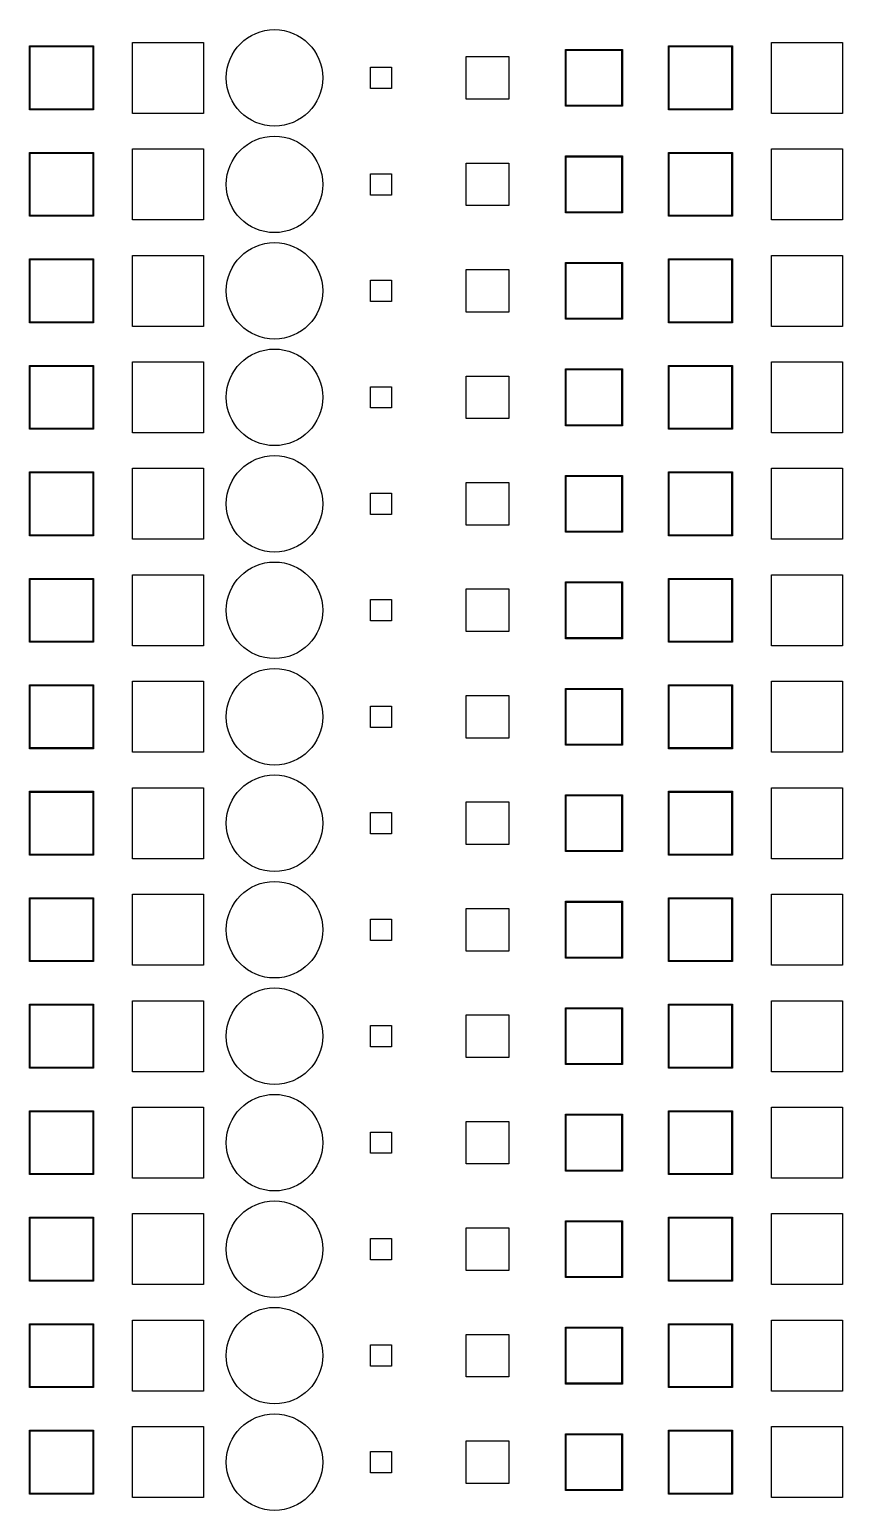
# Model space of a CAD drawing. Header units: millimetres. Extents: x -195 to 195, y -219 to 195.
# Drawn here: x 9 to 66.2, y -14.7 to 89.7 of the extents above; entities that cross this region are included whole.
import ezdxf

# ---------------------------------------------------------------- set-up
doc = ezdxf.new("R2010")
doc.units = ezdxf.units.MM
for name, color, linetype in [('DRILL', 6, 'Continuous'), ('M1', 1, 'Continuous'), ('M2', 30, 'Continuous'), ('M3', 5, 'Continuous'), ('M4', 3, 'Continuous')]:
    doc.layers.add(name, color=color, linetype=linetype)

msp = doc.modelspace()

# ---------------------------------------------------------------- linework, layer by layer
at = {"layer": 'DRILL'}
for centre in [(26.25, 86.25), (26.25, 78.75), (26.25, 71.25), (26.25, 63.75), (26.25, 56.25), (26.25, 48.75), (26.25, 41.25), (26.25, 33.75), (26.25, 26.25), (26.25, 18.75), (26.25, 11.25), (26.25, 3.75), (26.25, -3.75), (26.25, -11.25)]:
    msp.add_circle(centre, 3.4, dxfattribs=at)
at = {"layer": 'M1'}
for points in [[(16.25, 88.75), (21.25, 88.75), (21.25, 83.75), (16.25, 83.75)], [(61.25, 88.75), (66.25, 88.75), (66.25, 83.75), (61.25, 83.75)], [(9.05, 88.45), (13.45, 88.45), (13.45, 84.05), (9.05, 84.05)], [(42.75, 87.75), (42.75, 84.75), (39.75, 84.75), (39.75, 87.75)], [(50.7, 88.2), (50.7, 84.3), (46.8, 84.3), (46.8, 88.2)], [(54.05, 88.45), (58.45, 88.45), (58.45, 84.05), (54.05, 84.05)], [(34.5, 87), (34.5, 85.5), (33, 85.5), (33, 87)], [(13.45, 80.95), (13.45, 76.55), (9.05, 76.55), (9.05, 80.95)], [(21.25, 81.25), (21.25, 76.25), (16.25, 76.25), (16.25, 81.25)], [(46.8, 80.7), (50.7, 80.7), (50.7, 76.8), (46.8, 76.8)], [(58.45, 80.95), (58.45, 76.55), (54.05, 76.55), (54.05, 80.95)], [(66.25, 81.25), (66.25, 76.25), (61.25, 76.25), (61.25, 81.25)], [(33, 79.5), (34.5, 79.5), (34.5, 78), (33, 78)], [(42.75, 80.25), (42.75, 77.25), (39.75, 77.25), (39.75, 80.25)], [(13.45, 73.45), (13.45, 69.05), (9.05, 69.05), (9.05, 73.45)], [(16.25, 73.75), (21.25, 73.75), (21.25, 68.75), (16.25, 68.75)], [(50.7, 73.2), (50.7, 69.3), (46.8, 69.3), (46.8, 73.2)], [(58.45, 73.45), (58.45, 69.05), (54.05, 69.05), (54.05, 73.45)], [(61.25, 73.75), (66.25, 73.75), (66.25, 68.75), (61.25, 68.75)], [(34.5, 72), (34.5, 70.5), (33, 70.5), (33, 72)], [(42.75, 72.75), (42.75, 69.75), (39.75, 69.75), (39.75, 72.75)], [(9.05, 65.95), (13.45, 65.95), (13.45, 61.55), (9.05, 61.55)], [(16.25, 66.25), (21.25, 66.25), (21.25, 61.25), (16.25, 61.25)], [(54.05, 65.95), (58.45, 65.95), (58.45, 61.55), (54.05, 61.55)], [(61.25, 66.25), (66.25, 66.25), (66.25, 61.25), (61.25, 61.25)], [(42.75, 65.25), (42.75, 62.25), (39.75, 62.25), (39.75, 65.25)], [(46.8, 65.7), (50.7, 65.7), (50.7, 61.8), (46.8, 61.8)], [(34.5, 64.5), (34.5, 63), (33, 63), (33, 64.5)], [(13.45, 58.45), (13.45, 54.05), (9.05, 54.05), (9.05, 58.45)], [(21.25, 58.75), (21.25, 53.75), (16.25, 53.75), (16.25, 58.75)], [(58.45, 58.45), (58.45, 54.05), (54.05, 54.05), (54.05, 58.45)], [(61.25, 58.75), (66.25, 58.75), (66.25, 53.75), (61.25, 53.75)], [(42.75, 57.75), (42.75, 54.75), (39.75, 54.75), (39.75, 57.75)], [(46.8, 58.2), (50.7, 58.2), (50.7, 54.3), (46.8, 54.3)], [(34.5, 57), (34.5, 55.5), (33, 55.5), (33, 57)], [(16.25, 51.25), (21.25, 51.25), (21.25, 46.25), (16.25, 46.25)], [(61.25, 51.25), (66.25, 51.25), (66.25, 46.25), (61.25, 46.25)], [(13.45, 50.95), (13.45, 46.55), (9.05, 46.55), (9.05, 50.95)], [(42.75, 50.25), (42.75, 47.25), (39.75, 47.25), (39.75, 50.25)], [(50.7, 50.7), (50.7, 46.8), (46.8, 46.8), (46.8, 50.7)], [(58.45, 50.95), (58.45, 46.55), (54.05, 46.55), (54.05, 50.95)], [(34.5, 49.5), (34.5, 48), (33, 48), (33, 49.5)], [(13.45, 43.45), (13.45, 39.05), (9.05, 39.05), (9.05, 43.45)], [(21.25, 43.75), (21.25, 38.75), (16.25, 38.75), (16.25, 43.75)], [(46.8, 43.2), (50.7, 43.2), (50.7, 39.3), (46.8, 39.3)], [(58.45, 43.45), (58.45, 39.05), (54.05, 39.05), (54.05, 43.45)], [(66.25, 43.75), (66.25, 38.75), (61.25, 38.75), (61.25, 43.75)], [(33, 42), (34.5, 42), (34.5, 40.5), (33, 40.5)], [(42.75, 42.75), (42.75, 39.75), (39.75, 39.75), (39.75, 42.75)], [(9.05, 35.95), (13.45, 35.95), (13.45, 31.55), (9.05, 31.55)], [(21.25, 36.25), (21.25, 31.25), (16.25, 31.25), (16.25, 36.25)], [(50.7, 35.7), (50.7, 31.8), (46.8, 31.8), (46.8, 35.7)], [(54.05, 35.95), (58.45, 35.95), (58.45, 31.55), (54.05, 31.55)], [(66.25, 36.25), (66.25, 31.25), (61.25, 31.25), (61.25, 36.25)], [(33, 34.5), (34.5, 34.5), (34.5, 33), (33, 33)], [(39.75, 35.25), (42.75, 35.25), (42.75, 32.25), (39.75, 32.25)], [(13.45, 28.45), (13.45, 24.05), (9.05, 24.05), (9.05, 28.45)], [(21.25, 28.75), (21.25, 23.75), (16.25, 23.75), (16.25, 28.75)], [(50.7, 28.2), (50.7, 24.3), (46.8, 24.3), (46.8, 28.2)], [(58.45, 28.45), (58.45, 24.05), (54.05, 24.05), (54.05, 28.45)], [(61.25, 28.75), (66.25, 28.75), (66.25, 23.75), (61.25, 23.75)], [(42.75, 27.75), (42.75, 24.75), (39.75, 24.75), (39.75, 27.75)], [(33, 27), (34.5, 27), (34.5, 25.5), (33, 25.5)], [(9.05, 20.95), (13.45, 20.95), (13.45, 16.55), (9.05, 16.55)], [(21.25, 21.25), (21.25, 16.25), (16.25, 16.25), (16.25, 21.25)], [(58.45, 20.95), (58.45, 16.55), (54.05, 16.55), (54.05, 20.95)], [(66.25, 21.25), (66.25, 16.25), (61.25, 16.25), (61.25, 21.25)], [(42.75, 20.25), (42.75, 17.25), (39.75, 17.25), (39.75, 20.25)], [(50.7, 20.7), (50.7, 16.8), (46.8, 16.8), (46.8, 20.7)], [(33, 19.5), (34.5, 19.5), (34.5, 18), (33, 18)], [(16.25, 13.75), (21.25, 13.75), (21.25, 8.75), (16.25, 8.75)], [(66.25, 13.75), (66.25, 8.75), (61.25, 8.75), (61.25, 13.75)], [(13.45, 13.45), (13.45, 9.05), (9.05, 9.05), (9.05, 13.45)], [(42.75, 12.75), (42.75, 9.75), (39.75, 9.75), (39.75, 12.75)], [(50.7, 13.2), (50.7, 9.3), (46.8, 9.3), (46.8, 13.2)], [(58.45, 13.45), (58.45, 9.05), (54.05, 9.05), (54.05, 13.45)], [(33, 12), (34.5, 12), (34.5, 10.5), (33, 10.5)], [(13.45, 5.95), (13.45, 1.55), (9.05, 1.55), (9.05, 5.95)], [(16.25, 6.25), (21.25, 6.25), (21.25, 1.25), (16.25, 1.25)], [(42.75, 5.25), (42.75, 2.25), (39.75, 2.25), (39.75, 5.25)], [(50.7, 5.7), (50.7, 1.8), (46.8, 1.8), (46.8, 5.7)], [(54.05, 5.95), (58.45, 5.95), (58.45, 1.55), (54.05, 1.55)], [(66.25, 6.25), (66.25, 1.25), (61.25, 1.25), (61.25, 6.25)], [(34.5, 4.5), (34.5, 3), (33, 3), (33, 4.5)], [(13.45, -1.55), (13.45, -5.95), (9.05, -5.95), (9.05, -1.55)], [(21.25, -1.25), (21.25, -6.25), (16.25, -6.25), (16.25, -1.25)], [(50.7, -1.8), (50.7, -5.7), (46.8, -5.7), (46.8, -1.8)], [(58.45, -1.55), (58.45, -5.95), (54.05, -5.95), (54.05, -1.55)], [(61.25, -1.25), (66.25, -1.25), (66.25, -6.25), (61.25, -6.25)], [(34.5, -3), (34.5, -4.5), (33, -4.5), (33, -3)], [(39.75, -2.25), (42.75, -2.25), (42.75, -5.25), (39.75, -5.25)], [(9.05, -9.05), (13.45, -9.05), (13.45, -13.45), (9.05, -13.45)], [(16.25, -8.75), (21.25, -8.75), (21.25, -13.75), (16.25, -13.75)], [(46.8, -9.3), (50.7, -9.3), (50.7, -13.2), (46.8, -13.2)], [(58.45, -9.05), (58.45, -13.45), (54.05, -13.45), (54.05, -9.05)], [(61.25, -8.75), (66.25, -8.75), (66.25, -13.75), (61.25, -13.75)], [(39.75, -9.75), (42.75, -9.75), (42.75, -12.75), (39.75, -12.75)], [(34.5, -10.5), (34.5, -12), (33, -12), (33, -10.5)]]:
    msp.add_lwpolyline(points, close=True, dxfattribs=at)
at = {"layer": 'M2'}
for points in [[(16.25, 88.75), (21.25, 88.75), (21.25, 83.75), (16.25, 83.75)], [(61.25, 88.75), (66.25, 88.75), (66.25, 83.75), (61.25, 83.75)], [(9, 88.5), (13.5, 88.5), (13.5, 84), (9, 84)], [(42.75, 87.75), (42.75, 84.75), (39.75, 84.75), (39.75, 87.75)], [(50.75, 88.25), (50.75, 84.25), (46.75, 84.25), (46.75, 88.25)], [(54, 88.5), (58.5, 88.5), (58.5, 84), (54, 84)], [(34.5, 87), (34.5, 85.5), (33, 85.5), (33, 87)], [(13.5, 81), (13.5, 76.5), (9, 76.5), (9, 81)], [(21.25, 81.25), (21.25, 76.25), (16.25, 76.25), (16.25, 81.25)], [(46.75, 80.75), (50.75, 80.75), (50.75, 76.75), (46.75, 76.75)], [(58.5, 81), (58.5, 76.5), (54, 76.5), (54, 81)], [(66.25, 81.25), (66.25, 76.25), (61.25, 76.25), (61.25, 81.25)], [(33, 79.5), (34.5, 79.5), (34.5, 78), (33, 78)], [(42.75, 80.25), (42.75, 77.25), (39.75, 77.25), (39.75, 80.25)], [(13.5, 73.5), (13.5, 69), (9, 69), (9, 73.5)], [(16.25, 73.75), (21.25, 73.75), (21.25, 68.75), (16.25, 68.75)], [(50.75, 73.25), (50.75, 69.25), (46.75, 69.25), (46.75, 73.25)], [(58.5, 73.5), (58.5, 69), (54, 69), (54, 73.5)], [(61.25, 73.75), (66.25, 73.75), (66.25, 68.75), (61.25, 68.75)], [(34.5, 72), (34.5, 70.5), (33, 70.5), (33, 72)], [(42.75, 72.75), (42.75, 69.75), (39.75, 69.75), (39.75, 72.75)], [(9, 66), (13.5, 66), (13.5, 61.5), (9, 61.5)], [(16.25, 66.25), (21.25, 66.25), (21.25, 61.25), (16.25, 61.25)], [(46.75, 65.75), (50.75, 65.75), (50.75, 61.75), (46.75, 61.75)], [(54, 66), (58.5, 66), (58.5, 61.5), (54, 61.5)], [(61.25, 66.25), (66.25, 66.25), (66.25, 61.25), (61.25, 61.25)], [(42.75, 65.25), (42.75, 62.25), (39.75, 62.25), (39.75, 65.25)], [(34.5, 64.5), (34.5, 63), (33, 63), (33, 64.5)], [(13.5, 58.5), (13.5, 54), (9, 54), (9, 58.5)], [(21.25, 58.75), (21.25, 53.75), (16.25, 53.75), (16.25, 58.75)], [(58.5, 58.5), (58.5, 54), (54, 54), (54, 58.5)], [(61.25, 58.75), (66.25, 58.75), (66.25, 53.75), (61.25, 53.75)], [(42.75, 57.75), (42.75, 54.75), (39.75, 54.75), (39.75, 57.75)], [(46.75, 58.25), (50.75, 58.25), (50.75, 54.25), (46.75, 54.25)], [(34.5, 57), (34.5, 55.5), (33, 55.5), (33, 57)], [(16.25, 51.25), (21.25, 51.25), (21.25, 46.25), (16.25, 46.25)], [(61.25, 51.25), (66.25, 51.25), (66.25, 46.25), (61.25, 46.25)], [(13.5, 51), (13.5, 46.5), (9, 46.5), (9, 51)], [(42.75, 50.25), (42.75, 47.25), (39.75, 47.25), (39.75, 50.25)], [(50.75, 50.75), (50.75, 46.75), (46.75, 46.75), (46.75, 50.75)], [(58.5, 51), (58.5, 46.5), (54, 46.5), (54, 51)], [(34.5, 49.5), (34.5, 48), (33, 48), (33, 49.5)], [(13.5, 43.5), (13.5, 39), (9, 39), (9, 43.5)], [(21.25, 43.75), (21.25, 38.75), (16.25, 38.75), (16.25, 43.75)], [(46.75, 43.25), (50.75, 43.25), (50.75, 39.25), (46.75, 39.25)], [(58.5, 43.5), (58.5, 39), (54, 39), (54, 43.5)], [(66.25, 43.75), (66.25, 38.75), (61.25, 38.75), (61.25, 43.75)], [(33, 42), (34.5, 42), (34.5, 40.5), (33, 40.5)], [(42.75, 42.75), (42.75, 39.75), (39.75, 39.75), (39.75, 42.75)], [(9, 36), (13.5, 36), (13.5, 31.5), (9, 31.5)], [(21.25, 36.25), (21.25, 31.25), (16.25, 31.25), (16.25, 36.25)], [(50.75, 35.75), (50.75, 31.75), (46.75, 31.75), (46.75, 35.75)], [(54, 36), (58.5, 36), (58.5, 31.5), (54, 31.5)], [(66.25, 36.25), (66.25, 31.25), (61.25, 31.25), (61.25, 36.25)], [(33, 34.5), (34.5, 34.5), (34.5, 33), (33, 33)], [(39.75, 35.25), (42.75, 35.25), (42.75, 32.25), (39.75, 32.25)], [(13.5, 28.5), (13.5, 24), (9, 24), (9, 28.5)], [(21.25, 28.75), (21.25, 23.75), (16.25, 23.75), (16.25, 28.75)], [(50.75, 28.25), (50.75, 24.25), (46.75, 24.25), (46.75, 28.25)], [(58.5, 28.5), (58.5, 24), (54, 24), (54, 28.5)], [(61.25, 28.75), (66.25, 28.75), (66.25, 23.75), (61.25, 23.75)], [(42.75, 27.75), (42.75, 24.75), (39.75, 24.75), (39.75, 27.75)], [(33, 27), (34.5, 27), (34.5, 25.5), (33, 25.5)], [(9, 21), (13.5, 21), (13.5, 16.5), (9, 16.5)], [(21.25, 21.25), (21.25, 16.25), (16.25, 16.25), (16.25, 21.25)], [(58.5, 21), (58.5, 16.5), (54, 16.5), (54, 21)], [(66.25, 21.25), (66.25, 16.25), (61.25, 16.25), (61.25, 21.25)], [(42.75, 20.25), (42.75, 17.25), (39.75, 17.25), (39.75, 20.25)], [(50.75, 20.75), (50.75, 16.75), (46.75, 16.75), (46.75, 20.75)], [(33, 19.5), (34.5, 19.5), (34.5, 18), (33, 18)], [(16.25, 13.75), (21.25, 13.75), (21.25, 8.75), (16.25, 8.75)], [(66.25, 13.75), (66.25, 8.75), (61.25, 8.75), (61.25, 13.75)], [(13.5, 13.5), (13.5, 9), (9, 9), (9, 13.5)], [(42.75, 12.75), (42.75, 9.75), (39.75, 9.75), (39.75, 12.75)], [(50.75, 13.25), (50.75, 9.25), (46.75, 9.25), (46.75, 13.25)], [(58.5, 13.5), (58.5, 9), (54, 9), (54, 13.5)], [(33, 12), (34.5, 12), (34.5, 10.5), (33, 10.5)], [(13.5, 6), (13.5, 1.5), (9, 1.5), (9, 6)], [(16.25, 6.25), (21.25, 6.25), (21.25, 1.25), (16.25, 1.25)], [(42.75, 5.25), (42.75, 2.25), (39.75, 2.25), (39.75, 5.25)], [(50.75, 5.75), (50.75, 1.75), (46.75, 1.75), (46.75, 5.75)], [(54, 6), (58.5, 6), (58.5, 1.5), (54, 1.5)], [(66.25, 6.25), (66.25, 1.25), (61.25, 1.25), (61.25, 6.25)], [(34.5, 4.5), (34.5, 3), (33, 3), (33, 4.5)], [(13.5, -1.5), (13.5, -6), (9, -6), (9, -1.5)], [(21.25, -1.25), (21.25, -6.25), (16.25, -6.25), (16.25, -1.25)], [(50.75, -1.75), (50.75, -5.75), (46.75, -5.75), (46.75, -1.75)], [(58.5, -1.5), (58.5, -6), (54, -6), (54, -1.5)], [(61.25, -1.25), (66.25, -1.25), (66.25, -6.25), (61.25, -6.25)], [(34.5, -3), (34.5, -4.5), (33, -4.5), (33, -3)], [(39.75, -2.25), (42.75, -2.25), (42.75, -5.25), (39.75, -5.25)], [(9, -9), (13.5, -9), (13.5, -13.5), (9, -13.5)], [(16.25, -8.75), (21.25, -8.75), (21.25, -13.75), (16.25, -13.75)], [(46.75, -9.25), (50.75, -9.25), (50.75, -13.25), (46.75, -13.25)], [(58.5, -9), (58.5, -13.5), (54, -13.5), (54, -9)], [(61.25, -8.75), (66.25, -8.75), (66.25, -13.75), (61.25, -13.75)], [(39.75, -9.75), (42.75, -9.75), (42.75, -12.75), (39.75, -12.75)], [(34.5, -10.5), (34.5, -12), (33, -12), (33, -10.5)]]:
    msp.add_lwpolyline(points, close=True, dxfattribs=at)
at = {"layer": 'M3'}
for points in [[(16.25, 88.75), (21.25, 88.75), (21.25, 83.75), (16.25, 83.75)], [(61.25, 88.75), (66.25, 88.75), (66.25, 83.75), (61.25, 83.75)], [(9.05, 88.45), (13.45, 88.45), (13.45, 84.05), (9.05, 84.05)], [(42.75, 87.75), (42.75, 84.75), (39.75, 84.75), (39.75, 87.75)], [(50.7, 88.2), (50.7, 84.3), (46.8, 84.3), (46.8, 88.2)], [(54.05, 88.45), (58.45, 88.45), (58.45, 84.05), (54.05, 84.05)], [(34.5, 87), (34.5, 85.5), (33, 85.5), (33, 87)], [(13.45, 80.95), (13.45, 76.55), (9.05, 76.55), (9.05, 80.95)], [(21.25, 81.25), (21.25, 76.25), (16.25, 76.25), (16.25, 81.25)], [(46.8, 80.7), (50.7, 80.7), (50.7, 76.8), (46.8, 76.8)], [(58.45, 80.95), (58.45, 76.55), (54.05, 76.55), (54.05, 80.95)], [(66.25, 81.25), (66.25, 76.25), (61.25, 76.25), (61.25, 81.25)], [(33, 79.5), (34.5, 79.5), (34.5, 78), (33, 78)], [(42.75, 80.25), (42.75, 77.25), (39.75, 77.25), (39.75, 80.25)], [(13.45, 73.45), (13.45, 69.05), (9.05, 69.05), (9.05, 73.45)], [(16.25, 73.75), (21.25, 73.75), (21.25, 68.75), (16.25, 68.75)], [(50.7, 73.2), (50.7, 69.3), (46.8, 69.3), (46.8, 73.2)], [(58.45, 73.45), (58.45, 69.05), (54.05, 69.05), (54.05, 73.45)], [(61.25, 73.75), (66.25, 73.75), (66.25, 68.75), (61.25, 68.75)], [(34.5, 72), (34.5, 70.5), (33, 70.5), (33, 72)], [(42.75, 72.75), (42.75, 69.75), (39.75, 69.75), (39.75, 72.75)], [(9.05, 65.95), (13.45, 65.95), (13.45, 61.55), (9.05, 61.55)], [(16.25, 66.25), (21.25, 66.25), (21.25, 61.25), (16.25, 61.25)], [(54.05, 65.95), (58.45, 65.95), (58.45, 61.55), (54.05, 61.55)], [(61.25, 66.25), (66.25, 66.25), (66.25, 61.25), (61.25, 61.25)], [(42.75, 65.25), (42.75, 62.25), (39.75, 62.25), (39.75, 65.25)], [(46.8, 65.7), (50.7, 65.7), (50.7, 61.8), (46.8, 61.8)], [(34.5, 64.5), (34.5, 63), (33, 63), (33, 64.5)], [(13.45, 58.45), (13.45, 54.05), (9.05, 54.05), (9.05, 58.45)], [(21.25, 58.75), (21.25, 53.75), (16.25, 53.75), (16.25, 58.75)], [(58.45, 58.45), (58.45, 54.05), (54.05, 54.05), (54.05, 58.45)], [(61.25, 58.75), (66.25, 58.75), (66.25, 53.75), (61.25, 53.75)], [(42.75, 57.75), (42.75, 54.75), (39.75, 54.75), (39.75, 57.75)], [(46.8, 58.2), (50.7, 58.2), (50.7, 54.3), (46.8, 54.3)], [(34.5, 57), (34.5, 55.5), (33, 55.5), (33, 57)], [(16.25, 51.25), (21.25, 51.25), (21.25, 46.25), (16.25, 46.25)], [(61.25, 51.25), (66.25, 51.25), (66.25, 46.25), (61.25, 46.25)], [(13.45, 50.95), (13.45, 46.55), (9.05, 46.55), (9.05, 50.95)], [(42.75, 50.25), (42.75, 47.25), (39.75, 47.25), (39.75, 50.25)], [(50.7, 50.7), (50.7, 46.8), (46.8, 46.8), (46.8, 50.7)], [(58.45, 50.95), (58.45, 46.55), (54.05, 46.55), (54.05, 50.95)], [(34.5, 49.5), (34.5, 48), (33, 48), (33, 49.5)], [(13.45, 43.45), (13.45, 39.05), (9.05, 39.05), (9.05, 43.45)], [(21.25, 43.75), (21.25, 38.75), (16.25, 38.75), (16.25, 43.75)], [(46.8, 43.2), (50.7, 43.2), (50.7, 39.3), (46.8, 39.3)], [(58.45, 43.45), (58.45, 39.05), (54.05, 39.05), (54.05, 43.45)], [(66.25, 43.75), (66.25, 38.75), (61.25, 38.75), (61.25, 43.75)], [(33, 42), (34.5, 42), (34.5, 40.5), (33, 40.5)], [(42.75, 42.75), (42.75, 39.75), (39.75, 39.75), (39.75, 42.75)], [(9.05, 35.95), (13.45, 35.95), (13.45, 31.55), (9.05, 31.55)], [(21.25, 36.25), (21.25, 31.25), (16.25, 31.25), (16.25, 36.25)], [(50.7, 35.7), (50.7, 31.8), (46.8, 31.8), (46.8, 35.7)], [(54.05, 35.95), (58.45, 35.95), (58.45, 31.55), (54.05, 31.55)], [(66.25, 36.25), (66.25, 31.25), (61.25, 31.25), (61.25, 36.25)], [(33, 34.5), (34.5, 34.5), (34.5, 33), (33, 33)], [(39.75, 35.25), (42.75, 35.25), (42.75, 32.25), (39.75, 32.25)], [(13.45, 28.45), (13.45, 24.05), (9.05, 24.05), (9.05, 28.45)], [(21.25, 28.75), (21.25, 23.75), (16.25, 23.75), (16.25, 28.75)], [(50.7, 28.2), (50.7, 24.3), (46.8, 24.3), (46.8, 28.2)], [(58.45, 28.45), (58.45, 24.05), (54.05, 24.05), (54.05, 28.45)], [(61.25, 28.75), (66.25, 28.75), (66.25, 23.75), (61.25, 23.75)], [(42.75, 27.75), (42.75, 24.75), (39.75, 24.75), (39.75, 27.75)], [(33, 27), (34.5, 27), (34.5, 25.5), (33, 25.5)], [(9.05, 20.95), (13.45, 20.95), (13.45, 16.55), (9.05, 16.55)], [(21.25, 21.25), (21.25, 16.25), (16.25, 16.25), (16.25, 21.25)], [(58.45, 20.95), (58.45, 16.55), (54.05, 16.55), (54.05, 20.95)], [(66.25, 21.25), (66.25, 16.25), (61.25, 16.25), (61.25, 21.25)], [(42.75, 20.25), (42.75, 17.25), (39.75, 17.25), (39.75, 20.25)], [(50.7, 20.7), (50.7, 16.8), (46.8, 16.8), (46.8, 20.7)], [(33, 19.5), (34.5, 19.5), (34.5, 18), (33, 18)], [(16.25, 13.75), (21.25, 13.75), (21.25, 8.75), (16.25, 8.75)], [(66.25, 13.75), (66.25, 8.75), (61.25, 8.75), (61.25, 13.75)], [(13.45, 13.45), (13.45, 9.05), (9.05, 9.05), (9.05, 13.45)], [(42.75, 12.75), (42.75, 9.75), (39.75, 9.75), (39.75, 12.75)], [(50.7, 13.2), (50.7, 9.3), (46.8, 9.3), (46.8, 13.2)], [(58.45, 13.45), (58.45, 9.05), (54.05, 9.05), (54.05, 13.45)], [(33, 12), (34.5, 12), (34.5, 10.5), (33, 10.5)], [(13.45, 5.95), (13.45, 1.55), (9.05, 1.55), (9.05, 5.95)], [(16.25, 6.25), (21.25, 6.25), (21.25, 1.25), (16.25, 1.25)], [(42.75, 5.25), (42.75, 2.25), (39.75, 2.25), (39.75, 5.25)], [(50.7, 5.7), (50.7, 1.8), (46.8, 1.8), (46.8, 5.7)], [(54.05, 5.95), (58.45, 5.95), (58.45, 1.55), (54.05, 1.55)], [(66.25, 6.25), (66.25, 1.25), (61.25, 1.25), (61.25, 6.25)], [(34.5, 4.5), (34.5, 3), (33, 3), (33, 4.5)], [(13.45, -1.55), (13.45, -5.95), (9.05, -5.95), (9.05, -1.55)], [(21.25, -1.25), (21.25, -6.25), (16.25, -6.25), (16.25, -1.25)], [(50.7, -1.8), (50.7, -5.7), (46.8, -5.7), (46.8, -1.8)], [(58.45, -1.55), (58.45, -5.95), (54.05, -5.95), (54.05, -1.55)], [(61.25, -1.25), (66.25, -1.25), (66.25, -6.25), (61.25, -6.25)], [(34.5, -3), (34.5, -4.5), (33, -4.5), (33, -3)], [(39.75, -2.25), (42.75, -2.25), (42.75, -5.25), (39.75, -5.25)], [(9.05, -9.05), (13.45, -9.05), (13.45, -13.45), (9.05, -13.45)], [(16.25, -8.75), (21.25, -8.75), (21.25, -13.75), (16.25, -13.75)], [(46.8, -9.3), (50.7, -9.3), (50.7, -13.2), (46.8, -13.2)], [(58.45, -9.05), (58.45, -13.45), (54.05, -13.45), (54.05, -9.05)], [(61.25, -8.75), (66.25, -8.75), (66.25, -13.75), (61.25, -13.75)], [(39.75, -9.75), (42.75, -9.75), (42.75, -12.75), (39.75, -12.75)], [(34.5, -10.5), (34.5, -12), (33, -12), (33, -10.5)]]:
    msp.add_lwpolyline(points, close=True, dxfattribs=at)
at = {"layer": 'M4'}
for points in [[(16.25, 88.75), (21.25, 88.75), (21.25, 83.75), (16.25, 83.75)], [(61.25, 88.75), (66.25, 88.75), (66.25, 83.75), (61.25, 83.75)], [(9, 88.5), (13.5, 88.5), (13.5, 84), (9, 84)], [(42.75, 87.75), (42.75, 84.75), (39.75, 84.75), (39.75, 87.75)], [(50.75, 88.25), (50.75, 84.25), (46.75, 84.25), (46.75, 88.25)], [(54, 88.5), (58.5, 88.5), (58.5, 84), (54, 84)], [(34.5, 87), (34.5, 85.5), (33, 85.5), (33, 87)], [(13.5, 81), (13.5, 76.5), (9, 76.5), (9, 81)], [(21.25, 81.25), (21.25, 76.25), (16.25, 76.25), (16.25, 81.25)], [(46.75, 80.75), (50.75, 80.75), (50.75, 76.75), (46.75, 76.75)], [(58.5, 81), (58.5, 76.5), (54, 76.5), (54, 81)], [(66.25, 81.25), (66.25, 76.25), (61.25, 76.25), (61.25, 81.25)], [(33, 79.5), (34.5, 79.5), (34.5, 78), (33, 78)], [(42.75, 80.25), (42.75, 77.25), (39.75, 77.25), (39.75, 80.25)], [(13.5, 73.5), (13.5, 69), (9, 69), (9, 73.5)], [(16.25, 73.75), (21.25, 73.75), (21.25, 68.75), (16.25, 68.75)], [(50.75, 73.25), (50.75, 69.25), (46.75, 69.25), (46.75, 73.25)], [(58.5, 73.5), (58.5, 69), (54, 69), (54, 73.5)], [(61.25, 73.75), (66.25, 73.75), (66.25, 68.75), (61.25, 68.75)], [(34.5, 72), (34.5, 70.5), (33, 70.5), (33, 72)], [(42.75, 72.75), (42.75, 69.75), (39.75, 69.75), (39.75, 72.75)], [(9, 66), (13.5, 66), (13.5, 61.5), (9, 61.5)], [(16.25, 66.25), (21.25, 66.25), (21.25, 61.25), (16.25, 61.25)], [(46.75, 65.75), (50.75, 65.75), (50.75, 61.75), (46.75, 61.75)], [(54, 66), (58.5, 66), (58.5, 61.5), (54, 61.5)], [(61.25, 66.25), (66.25, 66.25), (66.25, 61.25), (61.25, 61.25)], [(42.75, 65.25), (42.75, 62.25), (39.75, 62.25), (39.75, 65.25)], [(34.5, 64.5), (34.5, 63), (33, 63), (33, 64.5)], [(13.5, 58.5), (13.5, 54), (9, 54), (9, 58.5)], [(21.25, 58.75), (21.25, 53.75), (16.25, 53.75), (16.25, 58.75)], [(58.5, 58.5), (58.5, 54), (54, 54), (54, 58.5)], [(61.25, 58.75), (66.25, 58.75), (66.25, 53.75), (61.25, 53.75)], [(42.75, 57.75), (42.75, 54.75), (39.75, 54.75), (39.75, 57.75)], [(46.75, 58.25), (50.75, 58.25), (50.75, 54.25), (46.75, 54.25)], [(34.5, 57), (34.5, 55.5), (33, 55.5), (33, 57)], [(16.25, 51.25), (21.25, 51.25), (21.25, 46.25), (16.25, 46.25)], [(61.25, 51.25), (66.25, 51.25), (66.25, 46.25), (61.25, 46.25)], [(13.5, 51), (13.5, 46.5), (9, 46.5), (9, 51)], [(42.75, 50.25), (42.75, 47.25), (39.75, 47.25), (39.75, 50.25)], [(50.75, 50.75), (50.75, 46.75), (46.75, 46.75), (46.75, 50.75)], [(58.5, 51), (58.5, 46.5), (54, 46.5), (54, 51)], [(34.5, 49.5), (34.5, 48), (33, 48), (33, 49.5)], [(13.5, 43.5), (13.5, 39), (9, 39), (9, 43.5)], [(21.25, 43.75), (21.25, 38.75), (16.25, 38.75), (16.25, 43.75)], [(46.75, 43.25), (50.75, 43.25), (50.75, 39.25), (46.75, 39.25)], [(58.5, 43.5), (58.5, 39), (54, 39), (54, 43.5)], [(66.25, 43.75), (66.25, 38.75), (61.25, 38.75), (61.25, 43.75)], [(33, 42), (34.5, 42), (34.5, 40.5), (33, 40.5)], [(42.75, 42.75), (42.75, 39.75), (39.75, 39.75), (39.75, 42.75)], [(9, 36), (13.5, 36), (13.5, 31.5), (9, 31.5)], [(21.25, 36.25), (21.25, 31.25), (16.25, 31.25), (16.25, 36.25)], [(50.75, 35.75), (50.75, 31.75), (46.75, 31.75), (46.75, 35.75)], [(54, 36), (58.5, 36), (58.5, 31.5), (54, 31.5)], [(66.25, 36.25), (66.25, 31.25), (61.25, 31.25), (61.25, 36.25)], [(33, 34.5), (34.5, 34.5), (34.5, 33), (33, 33)], [(39.75, 35.25), (42.75, 35.25), (42.75, 32.25), (39.75, 32.25)], [(13.5, 28.5), (13.5, 24), (9, 24), (9, 28.5)], [(21.25, 28.75), (21.25, 23.75), (16.25, 23.75), (16.25, 28.75)], [(50.75, 28.25), (50.75, 24.25), (46.75, 24.25), (46.75, 28.25)], [(58.5, 28.5), (58.5, 24), (54, 24), (54, 28.5)], [(61.25, 28.75), (66.25, 28.75), (66.25, 23.75), (61.25, 23.75)], [(42.75, 27.75), (42.75, 24.75), (39.75, 24.75), (39.75, 27.75)], [(33, 27), (34.5, 27), (34.5, 25.5), (33, 25.5)], [(9, 21), (13.5, 21), (13.5, 16.5), (9, 16.5)], [(21.25, 21.25), (21.25, 16.25), (16.25, 16.25), (16.25, 21.25)], [(58.5, 21), (58.5, 16.5), (54, 16.5), (54, 21)], [(66.25, 21.25), (66.25, 16.25), (61.25, 16.25), (61.25, 21.25)], [(42.75, 20.25), (42.75, 17.25), (39.75, 17.25), (39.75, 20.25)], [(50.75, 20.75), (50.75, 16.75), (46.75, 16.75), (46.75, 20.75)], [(33, 19.5), (34.5, 19.5), (34.5, 18), (33, 18)], [(16.25, 13.75), (21.25, 13.75), (21.25, 8.75), (16.25, 8.75)], [(66.25, 13.75), (66.25, 8.75), (61.25, 8.75), (61.25, 13.75)], [(13.5, 13.5), (13.5, 9), (9, 9), (9, 13.5)], [(42.75, 12.75), (42.75, 9.75), (39.75, 9.75), (39.75, 12.75)], [(50.75, 13.25), (50.75, 9.25), (46.75, 9.25), (46.75, 13.25)], [(58.5, 13.5), (58.5, 9), (54, 9), (54, 13.5)], [(33, 12), (34.5, 12), (34.5, 10.5), (33, 10.5)], [(13.5, 6), (13.5, 1.5), (9, 1.5), (9, 6)], [(16.25, 6.25), (21.25, 6.25), (21.25, 1.25), (16.25, 1.25)], [(42.75, 5.25), (42.75, 2.25), (39.75, 2.25), (39.75, 5.25)], [(50.75, 5.75), (50.75, 1.75), (46.75, 1.75), (46.75, 5.75)], [(54, 6), (58.5, 6), (58.5, 1.5), (54, 1.5)], [(66.25, 6.25), (66.25, 1.25), (61.25, 1.25), (61.25, 6.25)], [(34.5, 4.5), (34.5, 3), (33, 3), (33, 4.5)], [(13.5, -1.5), (13.5, -6), (9, -6), (9, -1.5)], [(21.25, -1.25), (21.25, -6.25), (16.25, -6.25), (16.25, -1.25)], [(50.75, -1.75), (50.75, -5.75), (46.75, -5.75), (46.75, -1.75)], [(58.5, -1.5), (58.5, -6), (54, -6), (54, -1.5)], [(61.25, -1.25), (66.25, -1.25), (66.25, -6.25), (61.25, -6.25)], [(34.5, -3), (34.5, -4.5), (33, -4.5), (33, -3)], [(39.75, -2.25), (42.75, -2.25), (42.75, -5.25), (39.75, -5.25)], [(9, -9), (13.5, -9), (13.5, -13.5), (9, -13.5)], [(16.25, -8.75), (21.25, -8.75), (21.25, -13.75), (16.25, -13.75)], [(46.75, -9.25), (50.75, -9.25), (50.75, -13.25), (46.75, -13.25)], [(58.5, -9), (58.5, -13.5), (54, -13.5), (54, -9)], [(61.25, -8.75), (66.25, -8.75), (66.25, -13.75), (61.25, -13.75)], [(39.75, -9.75), (42.75, -9.75), (42.75, -12.75), (39.75, -12.75)], [(34.5, -10.5), (34.5, -12), (33, -12), (33, -10.5)]]:
    msp.add_lwpolyline(points, close=True, dxfattribs=at)

doc.saveas('drawing.dxf')
